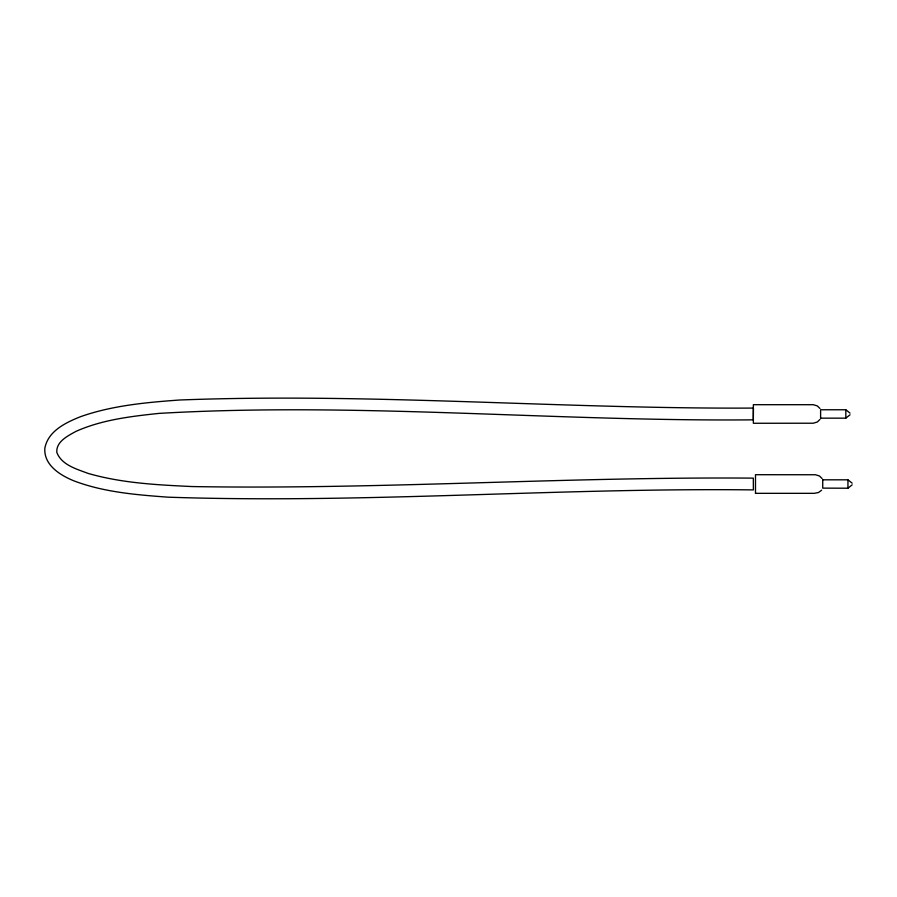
<?xml version="1.0" encoding="UTF-8"?>
<svg xmlns="http://www.w3.org/2000/svg" width="897" height="897" viewBox="0 0 897 897"><rect width="100%" height="100%" fill="white"/><g stroke="black" fill="none" stroke-linecap="round" stroke-linejoin="round"><path stroke-width="1.35" d="M819.97 419.437L817.313 421.994L813.299 423.216L753.357 423.272L753.357 404.693L813.299 404.704L817.313 405.926L819.97 408.483M821.607 490.222L818.524 492.498L814.319 493.328L755.487 493.328M850.031 414.795L845.826 418.159L820.609 418.159M822.728 479.906L822.728 488.125L847.945 488.215L852.15 484.851M850.031 413.125L845.826 409.761L820.609 409.761L820.609 418.069M822.728 479.817L847.945 479.817L852.15 483.169M822.089 478.538L819.443 475.982L815.418 474.748L755.487 474.704L755.487 493.283M847.945 479.906L847.945 488.125M845.826 409.851L845.826 418.069M753.301 419.639L753.289 419.841C555.176 421.668 356.916 401.934 158.948 413.394C130.816 416.399 102.011 419.74 75.931 431.401C67.948 435.796 55.984 441.604 56.814 452.402C61.613 465.05 76.705 469.075 88.153 473.425C121.869 483.147 157.199 484.907 192.048 486.555C379.173 489.728 566.175 476.587 753.323 478.135L753.39 489.897C558.214 487.609 363.106 503.8 167.997 497.173C136.288 494.819 103.929 492.251 73.946 480.87C60.29 475.343 43.594 465.05 44.85 448.141C48.146 430.885 66.008 422.453 80.764 416.6C112.461 405.466 146.256 402.439 179.557 400.006C370.831 392.684 562.094 409.11 753.424 408.079L753.301 419.639"/></g></svg>
